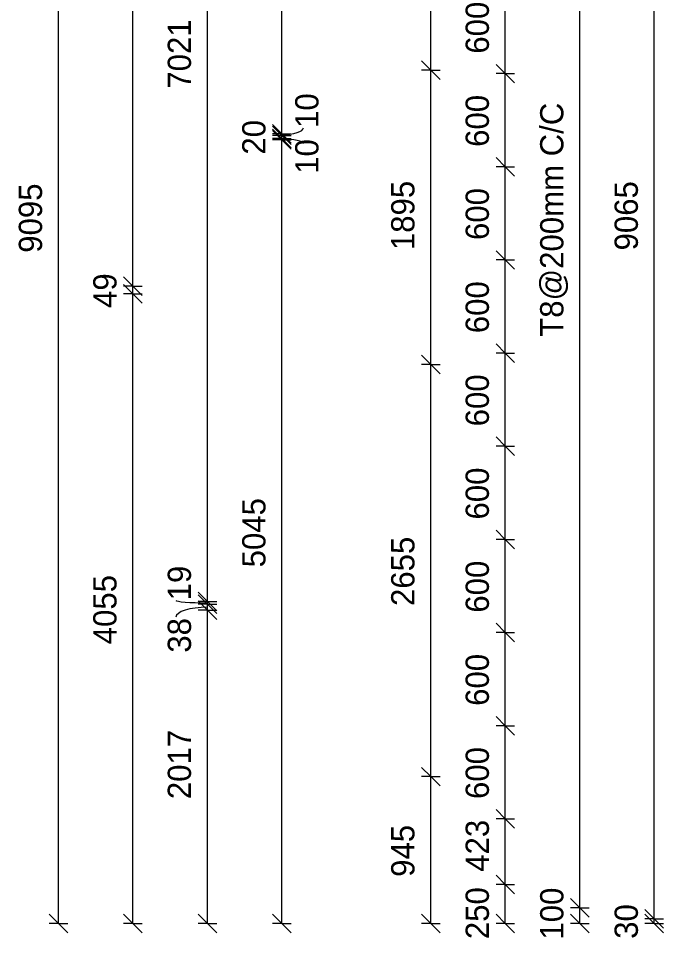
# Model space of a CAD drawing. Header units: millimetres. Extents: x -2679 to 14505, y -2685 to 13006.
# Drawn here: x -2679 to 1479, y -1499 to 4433 of the extents above; entities that cross this region are included whole.
import ezdxf

# ---------------------------------------------------------------- set-up
doc = ezdxf.new("R2010")
doc.units = ezdxf.units.MM
doc.layers.add('A-ANNO-DIMS', color=211, linetype='Continuous', lineweight=9)
doc.layers.add('A-ANNO-DIMS-60', color=211, linetype='Continuous', lineweight=9)
doc.styles.add('Nirmala UI Semilight', font='NirmalaS.ttf', dxfattribs={"height": 150})
doc.dimstyles.new('Arrow_Filled_-_2_5_NI_UI', dxfattribs={"dimscale": 304.8, "dimtxt": 157.104592, "dimasz": 0.393701, "dimexe": 0.19685, "dimexo": 0.0625, "dimgap": 0.19685, "dimtad": 1, "dimdec": 4, "dimzin": 0, "dimdsep": 46, "dimtxsty": 'Nirmala UI Semilight', "dimblk1": 'OBLIQUE', "dimblk2": 'OBLIQUE', "dimsah": 1, "dimcen": 0.09, "dimazin": 0, "dimtfac": 1, "dimtdec": 4, "dimtix": 1, "dimtmove": 2, "dimatfit": 3, "dimfxl": 0.19685, "dimfxlon": 1, "dimtvp": 1, "dimtolj": 1, "dimtzin": 0, "dimarcsym": 2})
doc.dimstyles.new('Arrow_Filled_-_2_5_NI_UI_1', dxfattribs={"dimscale": 304.8, "dimtxt": 157.104592, "dimasz": 0.393701, "dimexe": 0.19685, "dimexo": 0.0625, "dimgap": 0.19685, "dimtad": 1, "dimdec": 4, "dimzin": 0, "dimdsep": 46, "dimtxsty": 'Nirmala UI Semilight', "dimblk1": 'OBLIQUE', "dimblk2": 'OBLIQUE', "dimsah": 1, "dimcen": 0.09, "dimazin": 0, "dimtfac": 1, "dimtdec": 4, "dimtix": 1, "dimtmove": 0, "dimatfit": 3, "dimfxl": 0.19685, "dimfxlon": 1, "dimtvp": 1, "dimtolj": 1, "dimtzin": 0, "dimarcsym": 2})
doc.dimstyles.new('Arrow_Filled_-_2_5_NI_UI_2', dxfattribs={"dimscale": 304.8, "dimtxt": 157.104592, "dimasz": 0.393701, "dimexe": 0.19685, "dimexo": 0.0625, "dimgap": 0.19685, "dimtad": 1, "dimdec": 4, "dimzin": 0, "dimdsep": 46, "dimtxsty": 'Nirmala UI Semilight', "dimblk1": 'OBLIQUE', "dimblk2": 'OBLIQUE', "dimsah": 1, "dimcen": 0.09, "dimazin": 0, "dimtfac": 1, "dimtdec": 4, "dimtix": 1, "dimtmove": 1, "dimatfit": 3, "dimfxl": 0.19685, "dimfxlon": 1, "dimtvp": 1, "dimtolj": 1, "dimtzin": 0, "dimarcsym": 2})

# ---------------------------------------------------------------- blocks, each defined once
blk = doc.blocks.new('DIMBLOCK13-Elevation Front')
at = {"layer": 'A-ANNO-DIMS-60'}
for p, q in [((1418.7, -1365), (1358.7, -1305)), ((1418.7, -1395), (1358.7, -1335)), ((1418.7, -1365), (1358.7, -1365)), ((1418.7, -1395), (1358.7, -1395)), ((1418.7, -1395), (1418.7, -1365)), ((1418.7, -1365), (1478.7, -1425)), ((1418.7, -1365), (1478.7, -1365)), ((1418.7, -1395), (1478.7, -1455)), ((1418.7, -1395), (1478.7, -1395))]:
    blk.add_line(p, q, dxfattribs=at)
at = {"layer": 'A-ANNO-DIMS-60', "color": 0, "insert": (1163, -1494.3), "char_height": 150, "width": 274.219, "attachment_point": 1, "rotation": 90, "line_spacing_factor": 1.142579, "style": 'Nirmala UI Semilight'}
blk.add_mtext('30', dxfattribs=at)
blk = doc.blocks.new('_Oblique')
at = {"color": 0, "linetype": 'ByBlock', "lineweight": -2}
blk.add_line((-0.5, -0.5), (0.5, 0.5), dxfattribs=at)
blk = doc.blocks.new('DIMBLOCK14-Elevation Front')
at = {"layer": 'A-ANNO-DIMS-60'}
for p, q in [((1418.7, 7700), (1358.7, 7760)), ((1418.7, 7700), (1358.7, 7700)), ((1418.7, -1365), (1418.7, 7700)), ((1418.7, 7700), (1478.7, 7640)), ((1418.7, 7700), (1478.7, 7700)), ((1418.7, -1365), (1358.7, -1305)), ((1418.7, -1365), (1358.7, -1365)), ((1418.7, -1365), (1478.7, -1425)), ((1418.7, -1365), (1478.7, -1365))]:
    blk.add_line(p, q, dxfattribs=at)
at = {"layer": 'A-ANNO-DIMS-60', "color": 0, "insert": (1163, 2939), "char_height": 150, "width": 548.438, "attachment_point": 1, "rotation": 90, "line_spacing_factor": 1.142579, "style": 'Nirmala UI Semilight'}
blk.add_mtext('9065', dxfattribs=at)
blk = doc.blocks.new('DIMBLOCK16-Elevation Front')
at = {"layer": 'A-ANNO-DIMS-60'}
for p, q in [((938.7, -1295), (878.7, -1235)), ((938.7, -1295), (878.7, -1295)), ((938.7, -1395), (938.7, -1295)), ((938.7, -1295), (998.7, -1355)), ((938.7, -1295), (998.7, -1295)), ((938.7, -1395), (878.7, -1335)), ((938.7, -1395), (878.7, -1395)), ((938.7, -1395), (998.7, -1455)), ((938.7, -1395), (998.7, -1395))]:
    blk.add_line(p, q, dxfattribs=at)
at = {"layer": 'A-ANNO-DIMS-60', "color": 0, "insert": (683, -1499.2), "char_height": 150, "width": 370.196, "attachment_point": 1, "rotation": 90, "line_spacing_factor": 1.142579, "style": 'Nirmala UI Semilight'}
blk.add_mtext('100', dxfattribs=at)
blk = doc.blocks.new('DIMBLOCK17-Elevation Front')
at = {"layer": 'A-ANNO-DIMS-60'}
for p, q in [((938.7, 7600), (878.7, 7660)), ((938.7, 7600), (878.7, 7600)), ((938.7, -1295), (938.7, 7600)), ((938.7, 7600), (998.7, 7540)), ((938.7, 7600), (998.7, 7600)), ((938.7, -1295), (878.7, -1235)), ((938.7, -1295), (878.7, -1295)), ((938.7, -1295), (998.7, -1355)), ((938.7, -1295), (998.7, -1295))]:
    blk.add_line(p, q, dxfattribs=at)
at = {"layer": 'A-ANNO-DIMS-60', "color": 0, "insert": (683, 2382.7), "char_height": 150, "width": 1847.55, "attachment_point": 1, "rotation": 90, "line_spacing_factor": 1.142579, "style": 'Nirmala UI Semilight'}
blk.add_mtext('T8@200mm C/C', dxfattribs=at)
blk = doc.blocks.new('DIMBLOCK19-Elevation Front')
at = {"layer": 'A-ANNO-DIMS-60'}
for p, q in [((458.7, -1145), (398.7, -1085)), ((458.7, -1145), (398.7, -1145)), ((458.7, -1395), (458.7, -1145)), ((458.7, -1145), (518.7, -1205)), ((458.7, -1145), (518.7, -1145)), ((458.7, -1395), (398.7, -1335)), ((458.7, -1395), (398.7, -1395)), ((458.7, -1395), (518.7, -1455)), ((458.7, -1395), (518.7, -1395))]:
    blk.add_line(p, q, dxfattribs=at)
at = {"layer": 'A-ANNO-DIMS-60', "color": 0, "insert": (203, -1496.5), "char_height": 150, "width": 411.328, "attachment_point": 1, "rotation": 90, "line_spacing_factor": 1.142579, "style": 'Nirmala UI Semilight'}
blk.add_mtext('250', dxfattribs=at)
blk = doc.blocks.new('DIMBLOCK20-Elevation Front')
at = {"layer": 'A-ANNO-DIMS-60'}
for p, q in [((458.7, -722.5), (398.7, -662.5)), ((458.7, -722.5), (398.7, -722.5)), ((458.7, -1145), (458.7, -722.5)), ((458.7, -722.5), (518.7, -782.5)), ((458.7, -722.5), (518.7, -722.5)), ((458.7, -1145), (398.7, -1085)), ((458.7, -1145), (398.7, -1145)), ((458.7, -1145), (518.7, -1205)), ((458.7, -1145), (518.7, -1145))]:
    blk.add_line(p, q, dxfattribs=at)
at = {"layer": 'A-ANNO-DIMS-60', "color": 0, "insert": (203, -1062.7), "char_height": 150, "width": 414.756, "attachment_point": 1, "rotation": 90, "line_spacing_factor": 1.142579, "style": 'Nirmala UI Semilight'}
blk.add_mtext('423', dxfattribs=at)
blk = doc.blocks.new('DIMBLOCK21-Elevation Front')
at = {"layer": 'A-ANNO-DIMS-60'}
for p, q in [((458.7, -122.5), (398.7, -62.5)), ((458.7, -122.5), (398.7, -122.5)), ((458.7, -722.5), (458.7, -122.5)), ((458.7, -122.5), (518.7, -182.5)), ((458.7, -122.5), (518.7, -122.5)), ((458.7, -722.5), (398.7, -662.5)), ((458.7, -722.5), (398.7, -722.5)), ((458.7, -722.5), (518.7, -782.5)), ((458.7, -722.5), (518.7, -722.5))]:
    blk.add_line(p, q, dxfattribs=at)
at = {"layer": 'A-ANNO-DIMS-60', "color": 0, "insert": (203, -593.9), "char_height": 150, "width": 411.328, "attachment_point": 1, "rotation": 90, "line_spacing_factor": 1.142579, "style": 'Nirmala UI Semilight'}
blk.add_mtext('600', dxfattribs=at)
blk = doc.blocks.new('DIMBLOCK22-Elevation Front')
at = {"layer": 'A-ANNO-DIMS-60'}
for p, q in [((458.7, 477.5), (398.7, 537.5)), ((458.7, 477.5), (398.7, 477.5)), ((458.7, -122.5), (458.7, 477.5)), ((458.7, 477.5), (518.7, 417.5)), ((458.7, 477.5), (518.7, 477.5)), ((458.7, -122.5), (398.7, -62.5)), ((458.7, -122.5), (398.7, -122.5)), ((458.7, -122.5), (518.7, -182.5)), ((458.7, -122.5), (518.7, -122.5))]:
    blk.add_line(p, q, dxfattribs=at)
at = {"layer": 'A-ANNO-DIMS-60', "color": 0, "insert": (203, 6.1), "char_height": 150, "width": 411.328, "attachment_point": 1, "rotation": 90, "line_spacing_factor": 1.142579, "style": 'Nirmala UI Semilight'}
blk.add_mtext('600', dxfattribs=at)
blk = doc.blocks.new('DIMBLOCK23-Elevation Front')
at = {"layer": 'A-ANNO-DIMS-60'}
for p, q in [((458.7, 1077.5), (398.7, 1137.5)), ((458.7, 1077.5), (398.7, 1077.5)), ((458.7, 477.5), (458.7, 1077.5)), ((458.7, 1077.5), (518.7, 1017.5)), ((458.7, 1077.5), (518.7, 1077.5)), ((458.7, 477.5), (398.7, 537.5)), ((458.7, 477.5), (398.7, 477.5)), ((458.7, 477.5), (518.7, 417.5)), ((458.7, 477.5), (518.7, 477.5))]:
    blk.add_line(p, q, dxfattribs=at)
at = {"layer": 'A-ANNO-DIMS-60', "color": 0, "insert": (203, 606.1), "char_height": 150, "width": 411.328, "attachment_point": 1, "rotation": 90, "line_spacing_factor": 1.142579, "style": 'Nirmala UI Semilight'}
blk.add_mtext('600', dxfattribs=at)
blk = doc.blocks.new('DIMBLOCK24-Elevation Front')
at = {"layer": 'A-ANNO-DIMS-60'}
for p, q in [((458.7, 1677.5), (398.7, 1737.5)), ((458.7, 1677.5), (398.7, 1677.5)), ((458.7, 1077.5), (458.7, 1677.5)), ((458.7, 1677.5), (518.7, 1617.5)), ((458.7, 1677.5), (518.7, 1677.5)), ((458.7, 1077.5), (398.7, 1137.5)), ((458.7, 1077.5), (398.7, 1077.5)), ((458.7, 1077.5), (518.7, 1017.5)), ((458.7, 1077.5), (518.7, 1077.5))]:
    blk.add_line(p, q, dxfattribs=at)
at = {"layer": 'A-ANNO-DIMS-60', "color": 0, "insert": (203, 1206.1), "char_height": 150, "width": 411.328, "attachment_point": 1, "rotation": 90, "line_spacing_factor": 1.142579, "style": 'Nirmala UI Semilight'}
blk.add_mtext('600', dxfattribs=at)
blk = doc.blocks.new('DIMBLOCK25-Elevation Front')
at = {"layer": 'A-ANNO-DIMS-60'}
for p, q in [((458.7, 2277.5), (398.7, 2337.5)), ((458.7, 2277.5), (398.7, 2277.5)), ((458.7, 1677.5), (458.7, 2277.5)), ((458.7, 2277.5), (518.7, 2217.5)), ((458.7, 2277.5), (518.7, 2277.5)), ((458.7, 1677.5), (398.7, 1737.5)), ((458.7, 1677.5), (398.7, 1677.5)), ((458.7, 1677.5), (518.7, 1617.5)), ((458.7, 1677.5), (518.7, 1677.5))]:
    blk.add_line(p, q, dxfattribs=at)
at = {"layer": 'A-ANNO-DIMS-60', "color": 0, "insert": (203, 1806.1), "char_height": 150, "width": 411.328, "attachment_point": 1, "rotation": 90, "line_spacing_factor": 1.142579, "style": 'Nirmala UI Semilight'}
blk.add_mtext('600', dxfattribs=at)
blk = doc.blocks.new('DIMBLOCK26-Elevation Front')
at = {"layer": 'A-ANNO-DIMS-60'}
for p, q in [((458.7, 2877.5), (398.7, 2937.5)), ((458.7, 2877.5), (398.7, 2877.5)), ((458.7, 2277.5), (458.7, 2877.5)), ((458.7, 2877.5), (518.7, 2817.5)), ((458.7, 2877.5), (518.7, 2877.5)), ((458.7, 2277.5), (398.7, 2337.5)), ((458.7, 2277.5), (398.7, 2277.5)), ((458.7, 2277.5), (518.7, 2217.5)), ((458.7, 2277.5), (518.7, 2277.5))]:
    blk.add_line(p, q, dxfattribs=at)
at = {"layer": 'A-ANNO-DIMS-60', "color": 0, "insert": (203, 2406.1), "char_height": 150, "width": 411.328, "attachment_point": 1, "rotation": 90, "line_spacing_factor": 1.142579, "style": 'Nirmala UI Semilight'}
blk.add_mtext('600', dxfattribs=at)
blk = doc.blocks.new('DIMBLOCK27-Elevation Front')
at = {"layer": 'A-ANNO-DIMS-60'}
for p, q in [((458.7, 3477.5), (398.7, 3537.5)), ((458.7, 3477.5), (398.7, 3477.5)), ((458.7, 2877.5), (458.7, 3477.5)), ((458.7, 3477.5), (518.7, 3417.5)), ((458.7, 3477.5), (518.7, 3477.5)), ((458.7, 2877.5), (398.7, 2937.5)), ((458.7, 2877.5), (398.7, 2877.5)), ((458.7, 2877.5), (518.7, 2817.5)), ((458.7, 2877.5), (518.7, 2877.5))]:
    blk.add_line(p, q, dxfattribs=at)
at = {"layer": 'A-ANNO-DIMS-60', "color": 0, "insert": (203, 3006.1), "char_height": 150, "width": 411.328, "attachment_point": 1, "rotation": 90, "line_spacing_factor": 1.142579, "style": 'Nirmala UI Semilight'}
blk.add_mtext('600', dxfattribs=at)
blk = doc.blocks.new('DIMBLOCK28-Elevation Front')
at = {"layer": 'A-ANNO-DIMS-60'}
for p, q in [((458.7, 4077.5), (398.7, 4137.5)), ((458.7, 4077.5), (398.7, 4077.5)), ((458.7, 3477.5), (458.7, 4077.5)), ((458.7, 4077.5), (518.7, 4017.5)), ((458.7, 4077.5), (518.7, 4077.5)), ((458.7, 3477.5), (398.7, 3537.5)), ((458.7, 3477.5), (398.7, 3477.5)), ((458.7, 3477.5), (518.7, 3417.5)), ((458.7, 3477.5), (518.7, 3477.5))]:
    blk.add_line(p, q, dxfattribs=at)
at = {"layer": 'A-ANNO-DIMS-60', "color": 0, "insert": (203, 3606.1), "char_height": 150, "width": 411.328, "attachment_point": 1, "rotation": 90, "line_spacing_factor": 1.142579, "style": 'Nirmala UI Semilight'}
blk.add_mtext('600', dxfattribs=at)
blk = doc.blocks.new('DIMBLOCK29-Elevation Front')
at = {"layer": 'A-ANNO-DIMS-60'}
for p, q in [((458.7, 4677.5), (398.7, 4737.5)), ((458.7, 4677.5), (398.7, 4677.5)), ((458.7, 4077.5), (458.7, 4677.5)), ((458.7, 4677.5), (518.7, 4617.5)), ((458.7, 4677.5), (518.7, 4677.5)), ((458.7, 4077.5), (398.7, 4137.5)), ((458.7, 4077.5), (398.7, 4077.5)), ((458.7, 4077.5), (518.7, 4017.5)), ((458.7, 4077.5), (518.7, 4077.5))]:
    blk.add_line(p, q, dxfattribs=at)
at = {"layer": 'A-ANNO-DIMS-60', "color": 0, "insert": (203, 4206.1), "char_height": 150, "width": 411.328, "attachment_point": 1, "rotation": 90, "line_spacing_factor": 1.142579, "style": 'Nirmala UI Semilight'}
blk.add_mtext('600', dxfattribs=at)
blk = doc.blocks.new('DIMBLOCK48-Elevation Front')
at = {"layer": 'A-ANNO-DIMS-60'}
for p, q in [((-981.3, 3650.4), (-1041.3, 3710.4)), ((-981.3, 3650.4), (-1041.3, 3650.4)), ((-981.3, -1395), (-981.3, 3650.4)), ((-981.3, 3650.4), (-921.3, 3590.4)), ((-981.3, 3650.4), (-921.3, 3650.4)), ((-981.3, -1395), (-1041.3, -1335)), ((-981.3, -1395), (-1041.3, -1395)), ((-981.3, -1395), (-921.3, -1455)), ((-981.3, -1395), (-921.3, -1395))]:
    blk.add_line(p, q, dxfattribs=at)
at = {"layer": 'A-ANNO-DIMS-60', "color": 0, "insert": (-1237, 897.8), "char_height": 150, "width": 551.866, "attachment_point": 1, "rotation": 90, "line_spacing_factor": 1.142579, "style": 'Nirmala UI Semilight'}
blk.add_mtext('5045', dxfattribs=at)
blk = doc.blocks.new('DIMBLOCK49-Elevation Front')
at = {"layer": 'A-ANNO-DIMS-60'}
for p, q in [((-981.3, 3660.5), (-1041.3, 3720.5)), ((-981.3, 3650.4), (-1041.3, 3710.4)), ((-981.3, 3660.5), (-1041.3, 3660.5)), ((-981.3, 3650.4), (-1041.3, 3650.4)), ((-981.3, 3650.4), (-981.3, 3660.5)), ((-981.3, 3660.5), (-921.3, 3600.5)), ((-981.3, 3660.5), (-921.3, 3660.5)), ((-981.3, 3650.4), (-921.3, 3590.4)), ((-981.3, 3650.4), (-921.3, 3650.4))]:
    blk.add_line(p, q, dxfattribs=at)
blk.add_ellipse((-981.3, 3626.7), major_axis=(138.8, 0), ratio=0.206913, start_param=0, end_param=1.570796, dxfattribs=at)
at = {"layer": 'A-ANNO-DIMS-60', "color": 0, "insert": (-895.4, 3432.5), "char_height": 150, "width": 233.086, "attachment_point": 1, "rotation": 90, "line_spacing_factor": 1.142579, "style": 'Nirmala UI Semilight'}
blk.add_mtext('10', dxfattribs=at)
blk = doc.blocks.new('DIMBLOCK50-Elevation Front')
at = {"layer": 'A-ANNO-DIMS-60'}
for p, q in [((-981.3, 3680.3), (-1041.3, 3740.3)), ((-981.3, 3660.5), (-1041.3, 3720.5)), ((-981.3, 3680.3), (-1041.3, 3680.3)), ((-981.3, 3660.5), (-981.3, 3680.3)), ((-981.3, 3680.3), (-921.3, 3620.3)), ((-981.3, 3680.3), (-921.3, 3680.3)), ((-981.3, 3660.5), (-1041.3, 3660.5)), ((-981.3, 3660.5), (-921.3, 3600.5)), ((-981.3, 3660.5), (-921.3, 3660.5))]:
    blk.add_line(p, q, dxfattribs=at)
at = {"layer": 'A-ANNO-DIMS-60', "color": 0, "insert": (-1237, 3556.1), "char_height": 150, "width": 274.219, "attachment_point": 1, "rotation": 90, "line_spacing_factor": 1.142579, "style": 'Nirmala UI Semilight'}
blk.add_mtext('20', dxfattribs=at)
blk = doc.blocks.new('DIMBLOCK51-Elevation Front')
at = {"layer": 'A-ANNO-DIMS-60'}
for p, q in [((-981.3, 3690.3), (-1041.3, 3750.3)), ((-981.3, 3680.3), (-1041.3, 3740.3)), ((-981.3, 3690.3), (-1041.3, 3690.3)), ((-981.3, 3680.3), (-1041.3, 3680.3)), ((-981.3, 3680.3), (-981.3, 3690.3)), ((-981.3, 3690.3), (-921.3, 3630.3)), ((-981.3, 3690.3), (-921.3, 3690.3)), ((-981.3, 3680.3), (-921.3, 3620.3)), ((-981.3, 3680.3), (-921.3, 3680.3))]:
    blk.add_line(p, q, dxfattribs=at)
blk.add_ellipse((-981.3, 3728.1), major_axis=(138.8, 0), ratio=0.308369, start_param=4.712389, end_param=6.283185, dxfattribs=at)
at = {"layer": 'A-ANNO-DIMS-60', "color": 0, "insert": (-895.4, 3728.1), "char_height": 150, "width": 233.086, "attachment_point": 1, "rotation": 90, "line_spacing_factor": 1.142579, "style": 'Nirmala UI Semilight'}
blk.add_mtext('10', dxfattribs=at)
blk = doc.blocks.new('DIMBLOCK52-Elevation Front')
at = {"layer": 'A-ANNO-DIMS-60'}
for p, q in [((-981.3, 7700), (-1041.3, 7760)), ((-981.3, 7700), (-1041.3, 7700)), ((-981.3, 3690.3), (-981.3, 7700)), ((-981.3, 7700), (-921.3, 7640)), ((-981.3, 7700), (-921.3, 7700)), ((-981.3, 3690.3), (-1041.3, 3750.3)), ((-981.3, 3690.3), (-1041.3, 3690.3)), ((-981.3, 3690.3), (-921.3, 3630.3)), ((-981.3, 3690.3), (-921.3, 3690.3))]:
    blk.add_line(p, q, dxfattribs=at)
at = {"layer": 'A-ANNO-DIMS-60', "color": 0, "insert": (-1237, 5482.4), "char_height": 150, "width": 510.733, "attachment_point": 1, "rotation": 90, "line_spacing_factor": 1.142579, "style": 'Nirmala UI Semilight'}
blk.add_mtext('4010', dxfattribs=at)
blk = doc.blocks.new('DIMBLOCK53-Elevation Front')
at = {"layer": 'A-ANNO-DIMS-60'}
for p, q in [((-1461.3, 622.2), (-1521.3, 682.2)), ((-1461.3, 622.2), (-1521.3, 622.2)), ((-1461.3, -1395), (-1461.3, 622.2)), ((-1461.3, 622.2), (-1401.3, 562.2)), ((-1461.3, 622.2), (-1401.3, 622.2)), ((-1461.3, -1395), (-1521.3, -1335)), ((-1461.3, -1395), (-1521.3, -1395)), ((-1461.3, -1395), (-1401.3, -1455)), ((-1461.3, -1395), (-1401.3, -1395))]:
    blk.add_line(p, q, dxfattribs=at)
at = {"layer": 'A-ANNO-DIMS-60', "color": 0, "insert": (-1717, -594.9), "char_height": 150, "width": 500.45, "attachment_point": 1, "rotation": 90, "line_spacing_factor": 1.142579, "style": 'Nirmala UI Semilight'}
blk.add_mtext('2017', dxfattribs=at)
blk = doc.blocks.new('DIMBLOCK54-Elevation Front')
at = {"layer": 'A-ANNO-DIMS-60'}
for p, q in [((-1461.3, 660), (-1521.3, 720)), ((-1461.3, 622.2), (-1521.3, 682.2)), ((-1461.3, 660), (-1521.3, 660)), ((-1461.3, 622.2), (-1461.3, 660)), ((-1461.3, 660), (-1401.3, 600)), ((-1461.3, 660), (-1401.3, 660)), ((-1461.3, 622.2), (-1521.3, 622.2)), ((-1461.3, 622.2), (-1401.3, 562.2)), ((-1461.3, 622.2), (-1401.3, 622.2))]:
    blk.add_line(p, q, dxfattribs=at)
blk.add_ellipse((-1461.3, 576.8), major_axis=(-202.8, 0), ratio=0.316905, start_param=4.712389, end_param=6.283185, dxfattribs=at)
at = {"layer": 'A-ANNO-DIMS-60', "color": 0, "insert": (-1717, 348.3), "char_height": 150, "width": 274.219, "attachment_point": 1, "rotation": 90, "line_spacing_factor": 1.142579, "style": 'Nirmala UI Semilight'}
blk.add_mtext('38', dxfattribs=at)
blk = doc.blocks.new('DIMBLOCK55-Elevation Front')
at = {"layer": 'A-ANNO-DIMS-60'}
for p, q in [((-1461.3, 678.9), (-1521.3, 738.9)), ((-1461.3, 660), (-1521.3, 720)), ((-1461.3, 678.9), (-1521.3, 678.9)), ((-1461.3, 660), (-1521.3, 660)), ((-1461.3, 660), (-1461.3, 678.9)), ((-1461.3, 678.9), (-1401.3, 618.9)), ((-1461.3, 678.9), (-1401.3, 678.9)), ((-1461.3, 660), (-1401.3, 600)), ((-1461.3, 660), (-1401.3, 660))]:
    blk.add_line(p, q, dxfattribs=at)
blk.add_ellipse((-1461.3, 685.4), major_axis=(202.8, 0), ratio=0.078629, start_param=3.141593, end_param=4.712389, dxfattribs=at)
at = {"layer": 'A-ANNO-DIMS-60', "color": 0, "insert": (-1717, 685.4), "char_height": 150, "width": 233.086, "attachment_point": 1, "rotation": 90, "line_spacing_factor": 1.142579, "style": 'Nirmala UI Semilight'}
blk.add_mtext('19', dxfattribs=at)
blk = doc.blocks.new('DIMBLOCK56-Elevation Front')
at = {"layer": 'A-ANNO-DIMS-60'}
for p, q in [((-1461.3, 7700), (-1521.3, 7760)), ((-1461.3, 7700), (-1521.3, 7700)), ((-1461.3, 678.9), (-1461.3, 7700)), ((-1461.3, 7700), (-1401.3, 7640)), ((-1461.3, 7700), (-1401.3, 7700)), ((-1461.3, 678.9), (-1521.3, 738.9)), ((-1461.3, 678.9), (-1521.3, 678.9)), ((-1461.3, 678.9), (-1401.3, 618.9)), ((-1461.3, 678.9), (-1401.3, 678.9))]:
    blk.add_line(p, q, dxfattribs=at)
at = {"layer": 'A-ANNO-DIMS-60', "color": 0, "insert": (-1717, 3980.9), "char_height": 150, "width": 500.45, "attachment_point": 1, "rotation": 90, "line_spacing_factor": 1.142579, "style": 'Nirmala UI Semilight'}
blk.add_mtext('7021', dxfattribs=at)
blk = doc.blocks.new('DIMBLOCK57-Elevation Front')
at = {"layer": 'A-ANNO-DIMS-60'}
for p, q in [((-1941.3, 2660), (-2001.3, 2720)), ((-1941.3, 2660), (-2001.3, 2660)), ((-1941.3, -1395), (-1941.3, 2660)), ((-1941.3, 2660), (-1881.3, 2600)), ((-1941.3, 2660), (-1881.3, 2660)), ((-1941.3, -1395), (-2001.3, -1335)), ((-1941.3, -1395), (-2001.3, -1395)), ((-1941.3, -1395), (-1881.3, -1455)), ((-1941.3, -1395), (-1881.3, -1395))]:
    blk.add_line(p, q, dxfattribs=at)
at = {"layer": 'A-ANNO-DIMS-60', "color": 0, "insert": (-2197, 402.6), "char_height": 150, "width": 551.866, "attachment_point": 1, "rotation": 90, "line_spacing_factor": 1.142579, "style": 'Nirmala UI Semilight'}
blk.add_mtext('4055', dxfattribs=at)
blk = doc.blocks.new('DIMBLOCK58-Elevation Front')
at = {"layer": 'A-ANNO-DIMS-60'}
for p, q in [((-1941.3, 2708.5), (-2001.3, 2768.5)), ((-1941.3, 2660), (-2001.3, 2720)), ((-1941.3, 2708.5), (-2001.3, 2708.5)), ((-1941.3, 2660), (-1941.3, 2708.5)), ((-1941.3, 2708.5), (-1881.3, 2648.5)), ((-1941.3, 2708.5), (-1881.3, 2708.5)), ((-1941.3, 2660), (-2001.3, 2660)), ((-1941.3, 2660), (-1881.3, 2600)), ((-1941.3, 2660), (-1881.3, 2660))]:
    blk.add_line(p, q, dxfattribs=at)
at = {"layer": 'A-ANNO-DIMS-60', "color": 0, "insert": (-2197, 2568.6), "char_height": 150, "width": 277.647, "attachment_point": 1, "rotation": 90, "line_spacing_factor": 1.142579, "style": 'Nirmala UI Semilight'}
blk.add_mtext('49', dxfattribs=at)
blk = doc.blocks.new('DIMBLOCK59-Elevation Front')
at = {"layer": 'A-ANNO-DIMS-60'}
for p, q in [((-1941.3, 7700), (-2001.3, 7760)), ((-1941.3, 7700), (-2001.3, 7700)), ((-1941.3, 2708.5), (-1941.3, 7700)), ((-1941.3, 7700), (-1881.3, 7640)), ((-1941.3, 7700), (-1881.3, 7700)), ((-1941.3, 2708.5), (-2001.3, 2768.5)), ((-1941.3, 2708.5), (-2001.3, 2708.5)), ((-1941.3, 2708.5), (-1881.3, 2648.5)), ((-1941.3, 2708.5), (-1881.3, 2708.5))]:
    blk.add_line(p, q, dxfattribs=at)
at = {"layer": 'A-ANNO-DIMS-60', "color": 0, "insert": (-2197, 4991.5), "char_height": 150, "width": 510.733, "attachment_point": 1, "rotation": 90, "line_spacing_factor": 1.142579, "style": 'Nirmala UI Semilight'}
blk.add_mtext('4991', dxfattribs=at)
blk = doc.blocks.new('DIMBLOCK72-Elevation Front')
at = {"layer": 'A-ANNO-DIMS-60'}
for p, q in [((-2421.3, 7700), (-2481.3, 7760)), ((-2421.3, 7700), (-2481.3, 7700)), ((-2421.3, -1395), (-2421.3, 7700)), ((-2421.3, 7700), (-2361.3, 7640)), ((-2421.3, 7700), (-2361.3, 7700)), ((-2421.3, -1395), (-2481.3, -1335)), ((-2421.3, -1395), (-2481.3, -1395)), ((-2421.3, -1395), (-2361.3, -1455)), ((-2421.3, -1395), (-2361.3, -1395))]:
    blk.add_line(p, q, dxfattribs=at)
at = {"layer": 'A-ANNO-DIMS-60', "color": 0, "insert": (-2677, 2924), "char_height": 150, "width": 548.438, "attachment_point": 1, "rotation": 90, "line_spacing_factor": 1.142579, "style": 'Nirmala UI Semilight'}
blk.add_mtext('9095', dxfattribs=at)
blk = doc.blocks.new('DIMBLOCK76-Elevation Front')
at = {"layer": 'A-ANNO-DIMS-60'}
for p, q in [((-21.3, -450), (-81.3, -390)), ((-21.3, -450), (-81.3, -450)), ((-21.3, -1395), (-21.3, -450)), ((-21.3, -450), (38.7, -510)), ((-21.3, -450), (38.7, -450)), ((-21.3, -1395), (-81.3, -1335)), ((-21.3, -1395), (-81.3, -1395)), ((-21.3, -1395), (38.7, -1455)), ((-21.3, -1395), (38.7, -1395))]:
    blk.add_line(p, q, dxfattribs=at)
at = {"layer": 'A-ANNO-DIMS-60', "color": 0, "insert": (-277, -1095.3), "char_height": 150, "width": 414.756, "attachment_point": 1, "rotation": 90, "line_spacing_factor": 1.142579, "style": 'Nirmala UI Semilight'}
blk.add_mtext('945', dxfattribs=at)
blk = doc.blocks.new('DIMBLOCK77-Elevation Front')
at = {"layer": 'A-ANNO-DIMS-60'}
for p, q in [((-21.3, 2205), (-81.3, 2265)), ((-21.3, 2205), (-81.3, 2205)), ((-21.3, -450), (-21.3, 2205)), ((-21.3, 2205), (38.7, 2145)), ((-21.3, 2205), (38.7, 2205)), ((-21.3, -450), (-81.3, -390)), ((-21.3, -450), (-81.3, -450)), ((-21.3, -450), (38.7, -510)), ((-21.3, -450), (38.7, -450))]:
    blk.add_line(p, q, dxfattribs=at)
at = {"layer": 'A-ANNO-DIMS-60', "color": 0, "insert": (-277, 649), "char_height": 150, "width": 548.438, "attachment_point": 1, "rotation": 90, "line_spacing_factor": 1.142579, "style": 'Nirmala UI Semilight'}
blk.add_mtext('2655', dxfattribs=at)
blk = doc.blocks.new('DIMBLOCK78-Elevation Front')
at = {"layer": 'A-ANNO-DIMS-60'}
for p, q in [((-21.3, 4100), (-81.3, 4160)), ((-21.3, 4100), (-81.3, 4100)), ((-21.3, 2205), (-21.3, 4100)), ((-21.3, 4100), (38.7, 4040)), ((-21.3, 4100), (38.7, 4100)), ((-21.3, 2205), (-81.3, 2265)), ((-21.3, 2205), (-81.3, 2205)), ((-21.3, 2205), (38.7, 2145)), ((-21.3, 2205), (38.7, 2205))]:
    blk.add_line(p, q, dxfattribs=at)
at = {"layer": 'A-ANNO-DIMS-60', "color": 0, "insert": (-277, 2941.1), "char_height": 150, "width": 507.305, "attachment_point": 1, "rotation": 90, "line_spacing_factor": 1.142579, "style": 'Nirmala UI Semilight'}
blk.add_mtext('1895', dxfattribs=at)
blk = doc.blocks.new('DIMBLOCK79-Elevation Front')
at = {"layer": 'A-ANNO-DIMS-60'}
for p, q in [((-21.3, 6755), (-81.3, 6815)), ((-21.3, 6755), (-81.3, 6755)), ((-21.3, 4100), (-21.3, 6755)), ((-21.3, 6755), (38.7, 6695)), ((-21.3, 6755), (38.7, 6755)), ((-21.3, 4100), (-81.3, 4160)), ((-21.3, 4100), (-81.3, 4100)), ((-21.3, 4100), (38.7, 4040)), ((-21.3, 4100), (38.7, 4100))]:
    blk.add_line(p, q, dxfattribs=at)
at = {"layer": 'A-ANNO-DIMS-60', "color": 0, "insert": (-277, 5199), "char_height": 150, "width": 548.438, "attachment_point": 1, "rotation": 90, "line_spacing_factor": 1.142579, "style": 'Nirmala UI Semilight'}
blk.add_mtext('2655', dxfattribs=at)

msp = doc.modelspace()

# ---------------------------------------------------------------- dimensions: what is measured, and where the dimension line sits
at = {"layer": 'A-ANNO-DIMS'}
for base, p1, p2, override, picture, middle in [((-2421.32811, 7700), (-2361.32811, -1395), (-2361.32811, 7700), {"dimpost": '<>', "dimfxl": 9095}, 'DIMBLOCK72-Elevation Front', (-2558.89087, 3152.5)), ((-1941.32811, 7700), (-1881.32811, 2708.5228), (-1881.32811, 7700), {"dimpost": '<>', "dimfxl": 4991.477198}, 'DIMBLOCK59-Elevation Front', (-2079.30928, 5204.2614)), ((-1461.32811, 7700), (-1401.32811, 678.89876), (-1401.32811, 7700), {"dimpost": '<>', "dimfxl": 7021.101243}, 'DIMBLOCK56-Elevation Front', (-1599.25698, 4189.44938)), ((-981.3281102701, 7699.9999999996), (-921.3281102701, 3690.3313522904), (-921.3281102701, 7699.9999999996), {"dimpost": '<>', "dimfxl": 4009.668648}, 'DIMBLOCK52-Elevation Front', (-1119.2569807354, 5695.165676145)), ((1418.67189, 7700), (1478.67189, -1365), (1478.67189, 7700), {"dimpost": '<>', "dimfxl": 9065}, 'DIMBLOCK14-Elevation Front', (1281.10913, 3167.5)), ((-21.32811, 6755), (38.67189, 4100), (38.67189, 6755), {"dimpost": '<>', "dimfxl": 2655}, 'DIMBLOCK79-Elevation Front', (-158.89087, 5427.5)), ((458.67189, 4677.50781), (518.67189, 4077.50781), (518.67189, 4677.50781), {"dimpost": '<>', "dimfxl": 600}, 'DIMBLOCK29-Elevation Front', (321.10913, 4377.50781)), ((-21.32811, 4100), (38.67189, 2205), (38.67189, 4100), {"dimpost": '<>', "dimfxl": 1895}, 'DIMBLOCK78-Elevation Front', (-159.30928, 3152.5)), ((458.67189, 4077.50781), (518.67189, 3477.50781), (518.67189, 4077.50781), {"dimpost": '<>', "dimfxl": 600}, 'DIMBLOCK28-Elevation Front', (321.10913, 3777.50781)), ((-981.32811, 3680.32877), (-921.32811, 3660.45248), (-921.32811, 3680.32877), {"dimpost": '<>', "dimfxl": 19.87629}, 'DIMBLOCK50-Elevation Front', (-1118.83857, 3670.39062)), ((-981.32811, 3650.4499), (-921.32811, -1395), (-921.32811, 3650.4499), {"dimpost": '<>', "dimfxl": 5045.449898}, 'DIMBLOCK48-Elevation Front', (-1118.83857, 1127.72495)), ((458.67189, 3477.50781), (518.67189, 2877.50781), (518.67189, 3477.50781), {"dimpost": '<>', "dimfxl": 600}, 'DIMBLOCK27-Elevation Front', (321.10913, 3177.50781)), ((458.67189, 2877.50781), (518.67189, 2277.50781), (518.67189, 2877.50781), {"dimpost": '<>', "dimfxl": 600}, 'DIMBLOCK26-Elevation Front', (321.10913, 2577.50781)), ((-1941.32811, 2708.5228), (-1881.32811, 2660), (-1881.32811, 2708.5228), {"dimpost": '<>', "dimfxl": 48.522802}, 'DIMBLOCK58-Elevation Front', (-2078.89087, 2684.2614)), ((-1941.32811, 2660), (-1881.32811, -1395), (-1881.32811, 2660), {"dimpost": '<>', "dimfxl": 4055}, 'DIMBLOCK57-Elevation Front', (-2078.83857, 632.5)), ((458.67189, 2277.50781), (518.67189, 1677.50781), (518.67189, 2277.50781), {"dimpost": '<>', "dimfxl": 600}, 'DIMBLOCK25-Elevation Front', (321.10913, 1977.50781)), ((-21.32811, 2205), (38.67189, -450), (38.67189, 2205), {"dimpost": '<>', "dimfxl": 2655}, 'DIMBLOCK77-Elevation Front', (-158.89087, 877.5)), ((458.67189, 1677.50781), (518.67189, 1077.50781), (518.67189, 1677.50781), {"dimpost": '<>', "dimfxl": 600}, 'DIMBLOCK24-Elevation Front', (321.10913, 1377.50781)), ((458.67189, 1077.50781), (518.67189, 477.50781), (518.67189, 1077.50781), {"dimpost": '<>', "dimfxl": 600}, 'DIMBLOCK23-Elevation Front', (321.10913, 777.50781)), ((-1461.32811, 622.20249), (-1401.32811, -1395), (-1401.32811, 622.20249), {"dimpost": '<>', "dimfxl": 2017.202487}, 'DIMBLOCK53-Elevation Front', (-1599.25698, -386.39876)), ((458.67189, 477.50781), (518.67189, -122.49219), (518.67189, 477.50781), {"dimpost": '<>', "dimfxl": 600}, 'DIMBLOCK22-Elevation Front', (321.10913, 177.50781)), ((458.67189, -122.49219), (518.67189, -722.49219), (518.67189, -122.49219), {"dimpost": '<>', "dimfxl": 600}, 'DIMBLOCK21-Elevation Front', (321.10913, -422.49219)), ((-21.32811, -450), (38.67189, -1395), (38.67189, -450), {"dimpost": '<>', "dimfxl": 945}, 'DIMBLOCK76-Elevation Front', (-158.89087, -922.5)), ((938.67189, -1295), (998.67189, -1395), (998.67189, -1295), {"dimpost": '<>', "dimfxl": 100}, 'DIMBLOCK16-Elevation Front', (800.74302, -1345)), ((1418.67189, -1365), (1478.67189, -1395), (1478.67189, -1365), {"dimpost": '<>', "dimfxl": 30}, 'DIMBLOCK13-Elevation Front', (1281.10913, -1380))]:
    dim = msp.add_linear_dim(base=base, p1=p1, p2=p2, angle=90, dimstyle='Arrow_Filled_-_2_5_NI_UI_1', override=override, dxfattribs=at)
    dim.commit()
    dim.dimension.update_dxf_attribs({"geometry": picture, "text_midpoint": middle})
dim = msp.add_linear_dim(base=(938.67189, 7600), p1=(998.67189, -1295), p2=(998.67189, 7600), angle=90, text='T8@200mm C/C', dimstyle='Arrow_Filled_-_2_5_NI_UI_1', override={"dimpost": '<>', "dimfxl": 8895}, dxfattribs=at)
dim.commit()
dim.dimension.update_dxf_attribs({"geometry": 'DIMBLOCK17-Elevation Front', "text_midpoint": (789.96896, 3152.5)})
for base, p1, p2, dimstyle, override, picture, middle in [((-981.32811, 3690.33135), (-921.32811, 3680.32877), (-921.32811, 3690.33135), 'Arrow_Filled_-_2_5_NI_UI_2', {"dimpost": '<>', "dimfxl": 10.002582}, 'DIMBLOCK51-Elevation Front', (-795.40064, 3844.67721)), ((-981.32811, 3660.45248), (-921.32811, 3650.4499), (-921.32811, 3660.45248), 'Arrow_Filled_-_2_5_NI_UI_2', {"dimpost": '<>', "dimfxl": 10.002582}, 'DIMBLOCK49-Elevation Front', (-795.40064, 3549.0346)), ((-1461.32811, 678.89876), (-1401.32811, 659.97768), (-1401.32811, 678.89876), 'Arrow_Filled_-_2_5_NI_UI_2', {"dimpost": '<>', "dimfxl": 18.921073}, 'DIMBLOCK55-Elevation Front', (-1617.03126, 801.929)), ((-1461.32811, 659.97768), (-1401.32811, 622.20249), (-1401.32811, 659.97768), 'Arrow_Filled_-_2_5_NI_UI_2', {"dimpost": '<>', "dimfxl": 37.775197}, 'DIMBLOCK54-Elevation Front', (-1617.03126, 485.40836)), ((458.67189, -722.49219), (518.67189, -1145), (518.67189, -722.49219), 'Arrow_Filled_-_2_5_NI_UI', {"dimpost": '<>', "dimfxl": 422.507812}, 'DIMBLOCK20-Elevation Front', (302.96874, -855.28229)), ((458.67189, -1145), (518.67189, -1395), (518.67189, -1145), 'Arrow_Filled_-_2_5_NI_UI', {"dimpost": '<>', "dimfxl": 250}, 'DIMBLOCK19-Elevation Front', (302.96874, -1290.80593))]:
    dim = msp.add_linear_dim(base=base, p1=p1, p2=p2, angle=90, dimstyle=dimstyle, override=override, dxfattribs=at)
    dim.commit()
    dim.dimension.update_dxf_attribs({"geometry": picture, "text_midpoint": middle, "dimtype": 160, "text_rotation": 90})

doc.saveas('drawing.dxf')
